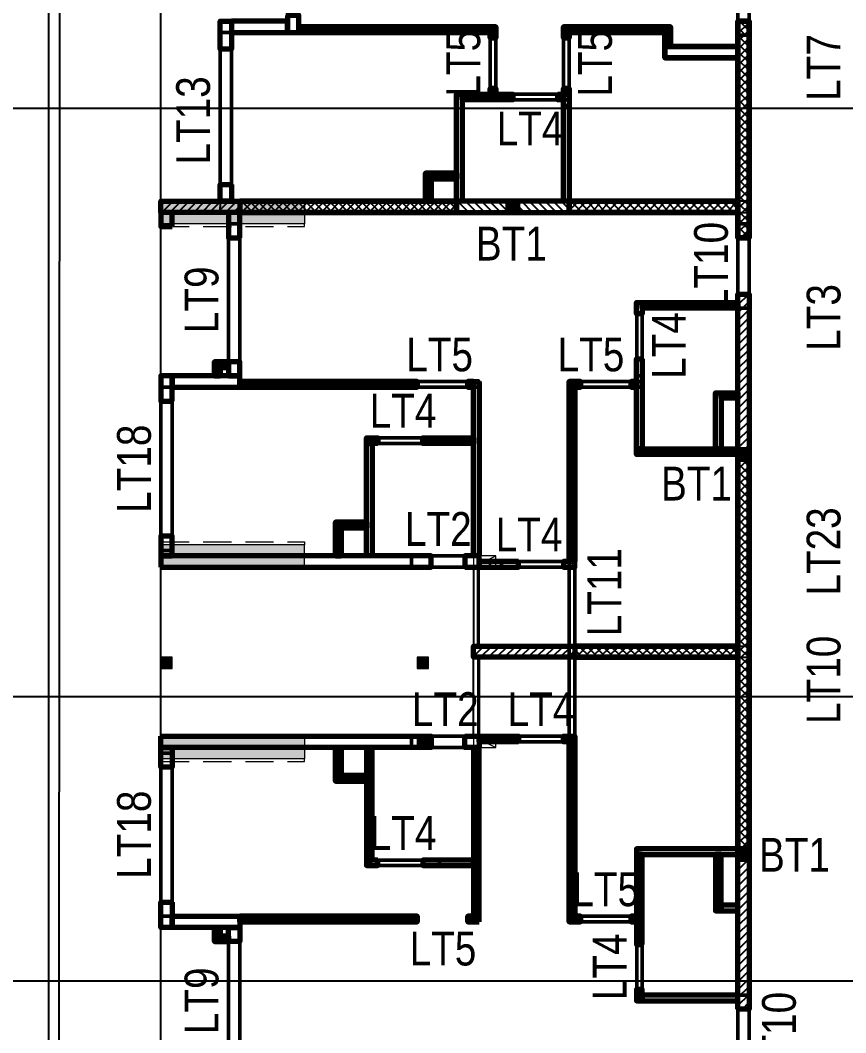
# Model space of a CAD drawing. Header units: millimetres. Extents: x -25197 to 555828, y -17247 to 174153.
# Drawn here: x 390836 to 405500, y 124632 to 142615 of the extents above; entities that cross this region are included whole.
import ezdxf
from ezdxf.enums import TextEntityAlignment as Align

# ---------------------------------------------------------------- set-up
doc = ezdxf.new("R2010")
doc.units = ezdxf.units.MM
doc.header["$LTSCALE"] = 250
doc.linetypes.add('CHG_XX_Cot_Tang 1$0$MB_Luoi truc$0$HTT Hidden 21', pattern=[3, 2, -1])
doc.linetypes.add('CHG_XX_Luoi truc$0$MB_Luoi truc$0$Center101', pattern=[13, 10, -1, 1, -1])
for name, color, linetype, lineweight in [('CHG_XX_Cot_Tang 1$0$NS-Pier', 150, 'Continuous', 9), ('CHG_XX_Cot_Tang 1$0$NS-Pier @ 1 VP1', 150, 'Continuous', 9), ('CHG_XX_Cot_Tang 1$0$NS-Pier @ 1 VP2', 150, 'Continuous', 9), ('CHG_XX_Cot_Tang 1$0$NS-Pier @ 1 VP3', 150, 'Continuous', 9), ('CHG_XX_Cot_Tang 1$0$NS-Pier @ 1 VPModel', 150, 'Continuous', 9), ('CHG_XX_Cot_Tang 1$0$NS-Pier @ 100', 150, 'Continuous', 9), ('CHG_XX_Cot_Tang 1$0$NS-Pier @ 150', 150, 'Continuous', 9), ('CHG_XX_Cot_Tang 1$0$NS-Pier @ 200', 150, 'Continuous', 9), ('CHG_XX_Cot_Tang 1$0$NS-Pier @ 350', 150, 'Continuous', 9), ('CHG_XX_Cot_Tang 1$0$S_Concrete_Cont_2 Normal', 2, 'Continuous', 13), ('CTHEP', 2, 'Continuous', 50), ('MB Can ho 1.5PN$0$Wall Line', 4, 'Continuous', 70), ('mb can ho 2pn_TW A$0$Wall Line', 4, 'Continuous', 70), ('mb_unitmix twa 1-20$0$Wall Line', 4, 'Continuous', 70), ('Net cat Tuong', 4, 'Continuous', 9)]:
    doc.layers.add(name, color=color, linetype=linetype, lineweight=lineweight)
for name, color, linetype in [('CHG_XX_Cot_Tang 1$0$Vach VH3', 3, 'Continuous'), ('CHG_XX_Luoi truc$0$Grid', 34, 'Continuous'), ('CHG_XX_Luoi truc$0$Grid Line', 8, 'CHG_XX_Luoi truc$0$MB_Luoi truc$0$Center101'), ('MB Can ho 1.5PN$0$Brick Wall', 4, 'Continuous'), ('mb can ho 2pn_TW A$0$Brick Wall', 4, 'Continuous'), ('mb_unitmix twa 1-20$0$Wall Hatch', 134, 'Continuous'), ('TEXT', 21, 'Continuous')]:
    doc.layers.add(name, color=color, linetype=linetype)
doc.styles.add('CHG_XX_Luoi truc$0$MB_Luoi truc$0$Grid A-F$0$VNI-HelveCB', font='VHELVCB_0.TTF')
doc.styles.add('TTP-HelCon', font='VHELVCN_0.TTF')
pattern_1 = [(45, (-1196782.71, 16882.05), (-70.710678, 70.710678), [])]

# ---------------------------------------------------------------- blocks, each defined once
blk = doc.blocks.new('*U2170')
at = {"layer": 'CHG_XX_Luoi truc$0$Grid Line'}
blk.add_line((0, 0), (0, 608), dxfattribs=at)
at = {"layer": 'CHG_XX_Luoi truc$0$Grid', "lineweight": -2, "style": 'CHG_XX_Luoi truc$0$MB_Luoi truc$0$Grid A-F$0$VNI-HelveCB'}
for tag, p in [('GRIDSUB', (0, 617)), ('GRID', (0, -9))]:
    blk.add_attdef(tag, text='', height=5, dxfattribs=at).set_placement(p, align=Align.MIDDLE)
blk = doc.blocks.new('*U2171')
at = {"layer": 'CHG_XX_Luoi truc$0$Grid Line'}
blk.add_line((0, 0), (0, 438), dxfattribs=at)
at = {"layer": 'CHG_XX_Luoi truc$0$Grid', "lineweight": -2, "style": 'CHG_XX_Luoi truc$0$MB_Luoi truc$0$Grid A-F$0$VNI-HelveCB'}
for tag, p in [('GRIDSUB', (0, 447)), ('GRID', (0, -9))]:
    blk.add_attdef(tag, text='', height=5, dxfattribs=at).set_placement(p, align=Align.MIDDLE)
blk = doc.blocks.new('CHG_XX_Luoi truc')
at = {"layer": 'CHG_XX_Luoi truc$0$Grid', "xscale": 300, "yscale": 300, "zscale": 300}
blk.add_blockref('*U2170', (0, -12747), dxfattribs=at)
at = {"layer": 'CHG_XX_Luoi truc$0$Grid', "xscale": 300.0000000000013, "yscale": 300.0000000000013, "zscale": 300.0000000000013, "rotation": 90}
for p in [(110703, 141050), (110703, 130600), (110703, 125550)]:
    blk.add_blockref('*U2171', p, dxfattribs=at)
blk = doc.blocks.new('*U2323')
at = {"layer": 'CHG_XX_Cot_Tang 1$0$NS-Pier @ 1 VP1'}
h = blk.add_hatch(color=256, dxfattribs=at)
h.dxf.hatch_style = 1
h.paths.add_polyline_path([(400, 0), (0, 0), (0, -2550), (400, -2550)])
at = {"layer": 'CHG_XX_Cot_Tang 1$0$NS-Pier @ 1 VP2'}
h = blk.add_hatch(color=256, dxfattribs=at)
h.dxf.hatch_style = 1
h.paths.add_polyline_path([(400, 0), (0, 0), (0, -2550), (400, -2550)])
at = {"layer": 'CHG_XX_Cot_Tang 1$0$NS-Pier @ 1 VP3'}
h = blk.add_hatch(color=256, dxfattribs=at)
h.dxf.hatch_style = 1
h.paths.add_polyline_path([(400, 0), (0, 0), (0, -2550), (400, -2550)])
at = {"layer": 'CHG_XX_Cot_Tang 1$0$NS-Pier @ 1 VPModel'}
h = blk.add_hatch(color=256, dxfattribs=at)
h.dxf.hatch_style = 1
h.paths.add_polyline_path([(400, 0), (0, 0), (0, -2550), (400, -2550)])
at = {"layer": 'CHG_XX_Cot_Tang 1$0$NS-Pier @ 100'}
h = blk.add_hatch(color=256, dxfattribs=at)
h.dxf.hatch_style = 1
h.paths.add_polyline_path([(400, 0), (0, 0), (0, -2550), (400, -2550)])
at = {"layer": 'CHG_XX_Cot_Tang 1$0$NS-Pier @ 150'}
h = blk.add_hatch(color=256, dxfattribs=at)
h.dxf.hatch_style = 1
h.paths.add_polyline_path([(400, 0), (0, 0), (0, -2550), (400, -2550)])
at = {"layer": 'CHG_XX_Cot_Tang 1$0$NS-Pier @ 200'}
h = blk.add_hatch(color=256, dxfattribs=at)
h.dxf.hatch_style = 1
h.paths.add_polyline_path([(400, 0), (0, 0), (0, -2550), (400, -2550)])
at = {"layer": 'CHG_XX_Cot_Tang 1$0$NS-Pier @ 350'}
h = blk.add_hatch(color=256, dxfattribs=at)
h.dxf.hatch_style = 1
h.paths.add_polyline_path([(400, 0), (0, 0), (0, -2550), (400, -2550)])
blk = doc.blocks.new('CHG_XX_Cot_Tang 1$0$Block A_C450x2250')
at = {"layer": 'CHG_XX_Cot_Tang 1$0$NS-Pier', "color": 9, "linetype": 'CHG_XX_Cot_Tang 1$0$MB_Luoi truc$0$HTT Hidden 21'}
blk.add_lwpolyline([(0, 0), (-50, 0), (-50, -2550), (0, -2550)], dxfattribs=at)
at = {"layer": 'CHG_XX_Cot_Tang 1$0$NS-Pier'}
blk.add_lwpolyline([(400, -2550), (0, -2550), (0, 0), (400, 0)], close=True, dxfattribs=at)
blk.add_blockref('*U2323', (0, 0), dxfattribs=at)
blk = doc.blocks.new('CHG_XX_Cot_Tang 1$0$cot thong gio')
at = {"layer": 'CHG_XX_Cot_Tang 1$0$S_Concrete_Cont_2 Normal', "color": 3, "ltscale": 0.8}
blk.add_lwpolyline([(-100, -70), (100, -70), (100, 130), (-100, 130)], close=True, dxfattribs=at)
blk.add_solid([(-100, 130), (-100, -70), (100, 130), (100, -70)], dxfattribs=at)
blk = doc.blocks.new('CHG_XX_Cot_Tang 1')
at = {"layer": 'CHG_XX_Cot_Tang 1$0$NS-Pier'}
for p, q in [((5550, 133100), (5950, 132900)), ((5550, 132900), (5950, 133100)), ((5550, 129900), (5950, 129700)), ((5550, 129700), (5950, 129900))]:
    blk.add_line(p, q, dxfattribs=at)
for points in [[(5550, 133100), (5550, 132900), (5950, 132900), (5950, 133100)], [(5550, 129900), (5550, 129700), (5950, 129700), (5950, 129900)]]:
    blk.add_lwpolyline(points, close=True, dxfattribs=at)
at = {"layer": 'CHG_XX_Cot_Tang 1$0$Vach VH3'}
for p, q in [((-2000.3, 150650), (-2000.3, 84050)), ((-1800.3, 150450), (-1838.1, 84250))]:
    blk.add_line(p, q, dxfattribs=at)
at = {"layer": 'CHG_XX_Cot_Tang 1$0$NS-Pier'}
blk.add_blockref('CHG_XX_Luoi truc', (0, 0), dxfattribs=at)
at = {"layer": 'CHG_XX_Cot_Tang 1$0$NS-Pier', "rotation": 90.00000000000001}
for p in [(0, 139000), (0, 129500)]:
    blk.add_blockref('CHG_XX_Cot_Tang 1$0$Block A_C450x2250', p, dxfattribs=at)
at = {"layer": 'CHG_XX_Cot_Tang 1$0$NS-Pier', "xscale": -1, "rotation": 90}
blk.add_blockref('CHG_XX_Cot_Tang 1$0$Block A_C450x2250', (0, 133300), dxfattribs=at)
at = {"layer": 'CHG_XX_Cot_Tang 1$0$S_Concrete_Cont_2 Normal'}
for p in [(100, 131170), (4650, 131170), (4650, 129770)]:
    blk.add_blockref('CHG_XX_Cot_Tang 1$0$cot thong gio', p, dxfattribs=at)
blk = doc.blocks.new('*U1565')
at = {"layer": 'mb can ho 2pn_TW A$0$Wall Line'}
blk.add_lwpolyline([(0, -450), (0, 0), (-200, 0), (-200, -450)], close=True, dxfattribs=at)
blk = doc.blocks.new('*U1564')
at = {"layer": 'mb can ho 2pn_TW A$0$Wall Line'}
blk.add_lwpolyline([(-1200, 0), (0, 0), (0, 200), (-1200, 200)], close=True, dxfattribs=at)
blk = doc.blocks.new('*U1571')
at = {"layer": 'mb can ho 2pn_TW A$0$Wall Line'}
blk.add_lwpolyline([(-3150, 0), (0, 0), (0, 100), (-3150, 100)], close=True, dxfattribs=at)
blk = doc.blocks.new('*U1569')
at = {"layer": 'mb can ho 2pn_TW A$0$Wall Line'}
blk.add_lwpolyline([(-4800, 0), (0, 0), (0, 200), (-4800, 200)], close=True, dxfattribs=at)
blk = doc.blocks.new('*U1572')
at = {"layer": 'mb can ho 2pn_TW A$0$Wall Line'}
blk.add_lwpolyline([(700, 0), (0, 0), (0, -100), (700, -100)], close=True, dxfattribs=at)
blk = doc.blocks.new('*U1531')
at = {"color": 9}
blk.add_lwpolyline([(0, 50), (1400, 50), (1400, -50), (0, -50)], close=True, dxfattribs=at)
blk.add_lwpolyline([(0, 50), (1400, 50), (1400, -30), (0, -30)], close=True)
blk = doc.blocks.new('*U1562')
at = {"layer": 'mb can ho 2pn_TW A$0$Wall Line'}
blk.add_lwpolyline([(100, 0), (0, 0), (0, -100), (100, -100)], close=True, dxfattribs=at)
blk = doc.blocks.new('*U1981')
at = {"layer": 'mb can ho 2pn_TW A$0$Wall Line'}
blk.add_lwpolyline([(0, 3200), (0, 0), (100, 0), (100, 3200)], close=True, dxfattribs=at)
blk = doc.blocks.new('*U1573')
at = {"layer": 'mb can ho 2pn_TW A$0$Wall Line'}
blk.add_lwpolyline([(200, 0), (0, 0), (0, -100), (200, -100)], close=True, dxfattribs=at)
blk = doc.blocks.new('*U1983')
at = {"layer": 'mb can ho 2pn_TW A$0$Wall Line'}
blk.add_lwpolyline([(100, 0), (0, 0), (0, -100), (100, -100)], close=True, dxfattribs=at)
blk = doc.blocks.new('*U1568')
at = {"layer": 'mb can ho 2pn_TW A$0$Wall Line'}
blk.add_lwpolyline([(-250, 0), (0, 0), (0, 200), (-250, 200)], close=True, dxfattribs=at)
blk = doc.blocks.new('*U1570')
at = {"layer": 'mb can ho 2pn_TW A$0$Wall Line'}
blk.add_lwpolyline([(0, -350), (0, 0), (-200, 0), (-200, -350)], close=True, dxfattribs=at)
blk = doc.blocks.new('*U1559')
at = {"layer": 'mb can ho 2pn_TW A$0$Wall Line'}
blk.add_lwpolyline([(0, -250), (0, 0), (-200, 0), (-200, -250)], close=True, dxfattribs=at)
blk = doc.blocks.new('*U1563')
at = {"layer": 'mb can ho 2pn_TW A$0$Wall Line'}
blk.add_lwpolyline([(-1800, 0), (0, 0), (0, 100), (-1800, 100)], close=True, dxfattribs=at)
blk = doc.blocks.new('*U1980')
at = {"layer": 'mb can ho 2pn_TW A$0$Wall Line'}
blk.add_lwpolyline([(0, 1000), (0, 0), (100, 0), (100, 1000)], close=True, dxfattribs=at)
blk = doc.blocks.new('*U1560')
at = {"layer": 'mb can ho 2pn_TW A$0$Wall Line'}
blk.add_lwpolyline([(0, 1600), (0, 0), (100, 0), (100, 1600)], close=True, dxfattribs=at)
blk = doc.blocks.new('*U1561')
at = {"layer": 'mb can ho 2pn_TW A$0$Wall Line'}
blk.add_lwpolyline([(300, 0), (0, 0), (0, -100), (300, -100)], close=True, dxfattribs=at)
blk = doc.blocks.new('*U1567')
at = {"layer": 'mb can ho 2pn_TW A$0$Wall Line'}
blk.add_lwpolyline([(0, 200), (0, 0), (100, 0), (100, 200)], close=True, dxfattribs=at)
blk = doc.blocks.new('*U1566')
at = {"layer": 'mb can ho 2pn_TW A$0$Wall Line'}
blk.add_lwpolyline([(1700, 0), (0, 0), (0, -100), (1700, -100)], close=True, dxfattribs=at)
blk = doc.blocks.new('*U1982')
at = {"layer": 'mb can ho 2pn_TW A$0$Wall Line'}
blk.add_lwpolyline([(0, 3100), (0, 0), (100, 0), (100, 3100)], close=True, dxfattribs=at)
blk = doc.blocks.new('*U1575')
at = {"layer": 'mb can ho 2pn_TW A$0$Wall Line'}
blk.add_lwpolyline([(0, -2000), (0, 0), (-100, 0), (-100, -2000)], close=True, dxfattribs=at)
blk = doc.blocks.new('*U1574')
at = {"layer": 'mb can ho 2pn_TW A$0$Wall Line'}
blk.add_lwpolyline([(900, 0), (0, 0), (0, -100), (900, -100)], close=True, dxfattribs=at)
blk = doc.blocks.new('*U1576')
at = {"layer": 'mb can ho 2pn_TW A$0$Wall Line'}
blk.add_lwpolyline([(-150, 0), (0, 0), (0, 100), (-150, 100)], close=True, dxfattribs=at)
blk = doc.blocks.new('*U1577')
at = {"layer": 'mb can ho 2pn_TW A$0$Wall Line'}
blk.add_lwpolyline([(0, 250), (0, 0), (100, 0), (100, 250)], close=True, dxfattribs=at)
blk = doc.blocks.new('*U1578')
at = {"layer": 'mb can ho 2pn_TW A$0$Wall Line'}
blk.add_lwpolyline([(0, -250), (0, 0), (-100, 0), (-100, -250)], close=True, dxfattribs=at)
blk = doc.blocks.new('*U1579')
at = {"layer": 'mb can ho 2pn_TW A$0$Wall Line'}
blk.add_lwpolyline([(550, 0), (0, 0), (0, -100), (550, -100)], close=True, dxfattribs=at)
blk = doc.blocks.new('*U1580')
at = {"layer": 'mb can ho 2pn_TW A$0$Wall Line'}
blk.add_lwpolyline([(0, -500), (0, 0), (-100, 0), (-100, -500)], close=True, dxfattribs=at)
blk = doc.blocks.new('*U1871')
at = {"layer": 'MB Can ho 1.5PN$0$Wall Line'}
blk.add_lwpolyline([(0, 500), (0, 0), (100, 0), (100, 500)], close=True, dxfattribs=at)
blk = doc.blocks.new('*U1870')
at = {"layer": 'MB Can ho 1.5PN$0$Wall Line'}
blk.add_lwpolyline([(450, 0), (0, 0), (0, -100), (450, -100)], close=True, dxfattribs=at)
blk = doc.blocks.new('*U1868')
at = {"layer": 'MB Can ho 1.5PN$0$Wall Line'}
blk.add_lwpolyline([(0, 2000), (0, 0), (100, 0), (100, 2000)], close=True, dxfattribs=at)
blk = doc.blocks.new('*U1864')
at = {"layer": 'MB Can ho 1.5PN$0$Wall Line'}
blk.add_lwpolyline([(0, 200), (0, 0), (100, 0), (100, 200)], close=True, dxfattribs=at)
blk = doc.blocks.new('*U1865')
at = {"layer": 'MB Can ho 1.5PN$0$Wall Line'}
blk.add_lwpolyline([(0, 1900), (0, 0), (100, 0), (100, 1900)], close=True, dxfattribs=at)
blk = doc.blocks.new('*U1863')
at = {"layer": 'MB Can ho 1.5PN$0$Wall Line'}
blk.add_lwpolyline([(0, 100), (0, 0), (100, 0), (100, 100)], close=True, dxfattribs=at)
blk = doc.blocks.new('*U1869')
at = {"layer": 'MB Can ho 1.5PN$0$Wall Line'}
blk.add_lwpolyline([(0, 300), (0, 0), (200, 0), (200, 300)], close=True, dxfattribs=at)
blk = doc.blocks.new('*U1557')
at = {"layer": 'MB Can ho 1.5PN$0$Wall Line'}
blk.add_lwpolyline([(0, 500), (0, 0), (200, 0), (200, 500)], close=True, dxfattribs=at)
blk = doc.blocks.new('*U1858')
at = {"layer": 'MB Can ho 1.5PN$0$Wall Line'}
blk.add_lwpolyline([(1700, 0), (0, 0), (0, -100), (1700, -100)], close=True, dxfattribs=at)
blk = doc.blocks.new('*U1859')
at = {"layer": 'MB Can ho 1.5PN$0$Wall Line'}
blk.add_lwpolyline([(0, 350), (0, 0), (100, 0), (100, 350)], close=True, dxfattribs=at)
blk = doc.blocks.new('*U1860')
at = {"layer": 'MB Can ho 1.5PN$0$Wall Line'}
blk.add_lwpolyline([(1300, 0), (0, 0), (0, -200), (1300, -200)], close=True, dxfattribs=at)
blk = doc.blocks.new('*U1867')
at = {"layer": 'MB Can ho 1.5PN$0$Wall Line'}
blk.add_lwpolyline([(100, 0), (0, 0), (0, -100), (100, -100)], close=True, dxfattribs=at)
blk = doc.blocks.new('*U1866')
at = {"layer": 'MB Can ho 1.5PN$0$Wall Line'}
blk.add_lwpolyline([(900, 0), (0, 0), (0, -100), (900, -100)], close=True, dxfattribs=at)
blk = doc.blocks.new('*U1857')
at = {"layer": 'MB Can ho 1.5PN$0$Wall Line'}
blk.add_lwpolyline([(3400, 0), (0, 0), (0, -100), (3400, -100)], close=True, dxfattribs=at)
blk = doc.blocks.new('*U1556')
at = {"layer": 'MB Can ho 1.5PN$0$Wall Line'}
blk.add_lwpolyline([(1000, 0), (0, 0), (0, -200), (1000, -200)], close=True, dxfattribs=at)

msp = doc.modelspace()

# ---------------------------------------------------------------- hatches: boundary and pattern name
at = {"layer": 'mb_unitmix twa 1-20$0$Wall Hatch'}
h = msp.add_hatch(dxfattribs=at)
h.set_pattern_fill('LINE10', color=256, scale=100, angle=135, style=0, pattern_type=2)
h.set_pattern_definition([(135, (403636.06, 138900), (-70.7107, -70.7107), [])])
h.paths.add_polyline_path([(403786.05575, 138750.00001), (403786.05575, 142600.00001), (403586.05575, 142600.00001), (403586.05575, 138750.00001)])
h = msp.add_hatch(dxfattribs=at)
h.set_pattern_fill('LINE10', color=256, scale=100, angle=45, style=0, pattern_type=2)
h.set_pattern_definition([(45, (-1197782.71, 16882.05), (-70.710678, 70.710678), [])])
h.paths.add_polyline_path([(403586.05636, 138750.00001), (403586.05636, 142600.00001), (403786.05636, 142600.00001), (403786.05636, 138750.00001)])
h = msp.add_hatch(dxfattribs=at)
h.set_pattern_fill('LINE10', color=256, scale=100, angle=45, style=0, pattern_type=2)
h.set_pattern_definition([(45, (-1199782.71, 16282.05), (-70.710678, 70.710678), [])])
h.paths.add_polyline_path([(398586.05636, 139200.00001), (393336.05636, 139200.00001), (393336.05636, 139400.00001), (398586.05636, 139400.00001)])
h = msp.add_hatch(dxfattribs=at)
h.set_pattern_fill('LINE10', color=256, scale=100, angle=-45, style=0, pattern_type=2)
h.set_pattern_definition([(315, (392886.06, 145100), (70.7107, 70.7107), [])])
h.paths.add_polyline_path([(398586.05636, 139400.00001), (394736.05636, 139400.00001), (394736.05636, 139200.00001), (398586.05636, 139200.00001)])
h = msp.add_hatch(dxfattribs=at)
h.set_pattern_fill('LINE10', color=256, scale=100, angle=-45, style=0, pattern_type=2)
h.set_pattern_definition([(315, (394886.06, 145100), (70.7107, 70.7107), [])])
h.paths.add_polyline_path([(400586.05636, 139400.00001), (398586.05636, 139400.00001), (398586.05636, 139200.00001), (400586.05636, 139200.00001)])
h = msp.add_hatch(dxfattribs=at)
h.set_pattern_fill('LINE10', color=256, scale=100, angle=-45, style=0, pattern_type=2)
h.set_pattern_definition([(315, (397886.06, 145100), (70.7107, 70.7107), [])])
h.paths.add_polyline_path([(403586.05636, 139400.00001), (400586.05636, 139400.00001), (400586.05636, 139200.00001), (403586.05636, 139200.00001)])
h = msp.add_hatch(dxfattribs=at)
h.set_pattern_fill('LINE10', color=256, scale=100, angle=45, style=0, pattern_type=2)
h.set_pattern_definition([(45, (-1199782.71, 14032.05), (-70.710678, 70.710678), [])])
h.paths.add_polyline_path([(403586.05636, 139200.00001), (400586.05636, 139200.00001), (400586.05636, 139400.00001), (403586.05636, 139400.00001)])
h = msp.add_hatch(dxfattribs=at)
h.set_pattern_fill('LINE10', color=256, scale=100, angle=45, style=0, pattern_type=2)
h.set_pattern_definition(pattern_1)
h.paths.add_polyline_path([(403586.05636, 134900.00001), (403586.05636, 137750.00001), (403786.05636, 137750.00001), (403786.05636, 134900.00001)])
h = msp.add_hatch(dxfattribs=at)
h.set_pattern_fill('LINE10', color=256, scale=100, angle=45, style=0, pattern_type=2)
h.set_pattern_definition([(45, (-1200932.71, 16882.05), (-70.710678, 70.710678), [])])
h.paths.add_polyline_path([(403586.05636, 127900.00001), (403586.05636, 134900.00001), (403786.05636, 134900.00001), (403786.05636, 127900.00001)])
h = msp.add_hatch(dxfattribs=at)
h.set_pattern_fill('LINE10', color=256, scale=100, angle=135, style=0, pattern_type=2)
h.set_pattern_definition([(135, (403636.06, 128050), (-70.7107, -70.7107), [])])
h.paths.add_polyline_path([(403786.05636, 127900.00001), (403786.05636, 134900.00001), (403586.05636, 134900.00001), (403586.05636, 127900.00001)])
h = msp.add_hatch(dxfattribs=at)
h.set_pattern_fill('LINE10', color=256, scale=100, angle=45, style=0, pattern_type=2)
h.set_pattern_definition([(45, (-1199782.71, 15732.05), (-70.710678, 70.710678), [])])
h.paths.add_polyline_path([(403586.05636, 131300.00001), (398886.05636, 131300.00001), (398886.05636, 131500.00001), (403586.05636, 131500.00001)])
h = msp.add_hatch(dxfattribs=at)
h.set_pattern_fill('LINE10', color=256, scale=100, angle=-45, style=0, pattern_type=2)
h.set_pattern_definition([(315, (397886.06, 137200), (70.7107, 70.7107), [])])
h.paths.add_polyline_path([(403586.05636, 131500.00001), (400686.05636, 131500.00001), (400686.05636, 131300.00001), (403586.05636, 131300.00001)])
h = msp.add_hatch(dxfattribs=at)
h.set_pattern_fill('LINE10', color=256, scale=100, angle=45, style=0, pattern_type=2)
h.set_pattern_definition(pattern_1)
h.paths.add_polyline_path([(403586.05636, 125050.00001), (403586.05636, 127900.00001), (403786.05636, 127900.00001), (403786.05636, 125050.00001)])

# ---------------------------------------------------------------- linework, layer by layer
at = {"layer": 'CTHEP'}
for points in [[(395586.18184, 144750.00001), (395786.18185, 144750.00001), (395786.18185, 142400.00001), (395586.18184, 142400.00001)], [(403586.18215, 143950.00001), (403786.18185, 143950.00001), (403786.18185, 142350.00001), (403586.18215, 142350.00001)], [(399186.18186, 141200.00001), (399186.18186, 142500.00001), (399286.18186, 142500.00001), (399286.18186, 141200.00001)], [(400486.18185, 141100.00003), (400486.18185, 142500.00001), (400586.18185, 142500.00001), (400586.18185, 141100.00003)], [(394386.18186, 142400.00003), (394586.18186, 142400.00003), (394586.18185, 139400.00001), (394386.18185, 139400.00001)], [(399286.18188, 141300.00001), (400586.18186, 141300.00001), (400586.18186, 141200.00001), (399286.18188, 141200.00001)], [(399486.18185, 139200.00077), (399686.18185, 139200.00077), (399686.18185, 139400.00077), (399486.18185, 139400.00077)], [(394536.18185, 136300.00001), (394736.18185, 136300.00001), (394736.18185, 139000.00001), (394536.18185, 139000.00001)], [(403786.18185, 139000.00001), (403586.18215, 139000.00001), (403586.18215, 137500.00001), (403786.18185, 137500.00001)], [(401786.18185, 136300.00001), (401886.18185, 136300.00001), (401886.18185, 137600.00001), (401786.18185, 137600.00001)], [(397586.18187, 136200.00001), (398986.18185, 136200.00001), (398986.18185, 136100.00001), (397586.18187, 136100.00001)], [(400586.18185, 136200.00001), (401886.18185, 136200.00001), (401886.18185, 136100.00001), (400586.18185, 136100.00001)], [(393536.18185, 136100.00001), (393336.18185, 136100.00001), (393336.18185, 133200.00001), (393536.18185, 133200.00001)], [(396986.18185, 135200.00001), (398286.18183, 135200.00001), (398286.18183, 135100.00001), (396986.18185, 135100.00001)], [(403586.18185, 134799.99896), (403786.18185, 134799.99896), (403786.18185, 134999.99896), (403586.18185, 134999.99896)], [(397786.18183, 133100.00001), (398986.18185, 133100.00001), (398986.18185, 132900.00001), (397786.18183, 132900.00001)], [(400586.18185, 133150.00001), (400686.18185, 133150.00001), (400686.18185, 129650.00001), (400586.18185, 129650.00001)], [(399386.18185, 133000.00001), (400686.18185, 133000.00001), (400686.18185, 132900.00001), (399386.18185, 132900.00001)], [(397786.18184, 129900.00001), (398986.18185, 129900.00001), (398986.18185, 129700.00001), (397786.18184, 129700.00001)], [(399386.18185, 129900.00001), (400686.18185, 129900.00001), (400686.18185, 129800.00001), (399386.18185, 129800.00001)], [(403586.18215, 127700.00001), (403786.18215, 127700.00001), (403786.18215, 127900.00001), (403586.18215, 127900.00001)], [(396986.18185, 127700.00001), (398286.18183, 127700.00001), (398286.18183, 127600.00001), (396986.18185, 127600.00001)], [(400586.18185, 126700.00001), (401886.18183, 126700.00001), (401886.18183, 126600.00001), (400586.18185, 126600.00001)], [(394536.18185, 126500.00001), (394736.18185, 126500.00001), (394736.18185, 123800.00001), (394536.18185, 123800.00001)], [(401786.18185, 126450.00001), (401886.18185, 126450.00001), (401886.18185, 125200.00001), (401786.18185, 125200.00001)], [(403786.18215, 123800.00001), (403586.18245, 123800.00001), (403586.18215, 125300.00001), (403786.18185, 125300.00001)]]:
    msp.add_lwpolyline(points, close=True, dxfattribs=at)
at = {"layer": 'CTHEP', "elevation": 0.02472}
msp.add_lwpolyline([(393336.18185, 129600.00001), (393536.18185, 129600.00001), (393536.18185, 126700.00001), (393336.18185, 126700.00001)], close=True, dxfattribs=at)
at = {"layer": 'CTHEP'}
for points in [[(399486.18185, 139400.00077), (399686.18185, 139400.00077), (399486.18185, 139200.00077), (399686.18185, 139200.00077)], [(403586.18185, 134999.99896), (403786.18185, 134999.99896), (403586.18185, 134799.99896), (403786.18185, 134799.99896)], [(403586.18215, 127900.00001), (403786.18215, 127900.00001), (403586.18215, 127700.00001), (403786.18215, 127700.00001)]]:
    msp.add_solid(points, dxfattribs=at)
at = {"layer": 'MB Can ho 1.5PN$0$Brick Wall'}
for p, q in [((403586.05605, 139400.00326), (403586.05605, 142600.00001)), ((403586.05605, 142600.00001), (403686.05605, 142600.00001)), ((403786.05605, 142600.00001), (403686.05605, 142600.00001)), ((403786.05605, 139200.00333), (403786.05605, 142600.00001)), ((394386.05605, 139400.00001), (403586.05605, 139400.00326)), ((394386.05605, 139400.00001), (394386.05609, 139300.00001)), ((394386.05612, 139200.00001), (394386.05609, 139300.00001)), ((394386.05612, 139200.00001), (403786.05605, 139200.00333))]:
    msp.add_line(p, q, dxfattribs=at)
at = {"layer": 'mb can ho 2pn_TW A$0$Brick Wall'}
for p, q in [((403786.05606, 139400.00001), (393336.05606, 139400.00001)), ((393336.05606, 139400.00001), (393336.05606, 139300.00001)), ((403786.05606, 138750.00001), (403786.05606, 139400.00001)), ((393336.05606, 139200.00001), (393336.05606, 139300.00001)), ((403586.05606, 139200.00001), (393336.05606, 139200.00001)), ((403586.05606, 138750.00001), (403586.05606, 139200.00001)), ((403586.05606, 138750.00001), (403686.05606, 138750.00001)), ((403786.05606, 138750.00001), (403686.05606, 138750.00001)), ((403586.05606, 131500.00001), (403586.05606, 137750.00001)), ((403586.05606, 137750.00001), (403686.05606, 137750.00001)), ((403786.05606, 137750.00001), (403686.05606, 137750.00001)), ((403786.05606, 131300.00001), (403786.05606, 137750.00001)), ((398886.05606, 131500.00001), (398886.05606, 131400.00001)), ((398886.05606, 131500.00001), (403586.05606, 131500.00001)), ((398886.05606, 131500.00001), (398886.05606, 131400.00001)), ((398886.05606, 131500.00001), (403786.05606, 131500.00001)), ((403786.05606, 131500.00001), (403786.05606, 125050.00001)), ((398886.05606, 131300.00001), (398886.05606, 131400.00001)), ((398886.05606, 131300.00001), (398886.05606, 131400.00001)), ((398886.05606, 131300.00001), (403786.05606, 131300.00001)), ((398886.05606, 131300.00001), (403586.05606, 131300.00001)), ((403586.05606, 131300.00001), (403586.05606, 125050.00001)), ((403586.05606, 125050.00001), (403686.05606, 125050.00001)), ((403786.05606, 125050.00001), (403686.05606, 125050.00001))]:
    msp.add_line(p, q, dxfattribs=at)
at = {"layer": 'mb_unitmix twa 1-20$0$Wall Line'}
for points in [[(403786.05575, 138750.00001), (403786.05575, 142600.00001), (403586.05575, 142600.00001), (403586.05575, 138750.00001)], [(403586.05636, 138750.00001), (403586.05636, 142600.00001), (403786.05636, 142600.00001), (403786.05636, 138750.00001)], [(398586.05636, 139200.00001), (393336.05636, 139200.00001), (393336.05636, 139400.00001), (398586.05636, 139400.00001)], [(398586.05636, 139400.00001), (394736.05636, 139400.00001), (394736.05636, 139200.00001), (398586.05636, 139200.00001)], [(400586.05636, 139400.00001), (398586.05636, 139400.00001), (398586.05636, 139200.00001), (400586.05636, 139200.00001)], [(403586.05636, 139400.00001), (400586.05636, 139400.00001), (400586.05636, 139200.00001), (403586.05636, 139200.00001)], [(403586.05636, 139200.00001), (400586.05636, 139200.00001), (400586.05636, 139400.00001), (403586.05636, 139400.00001)], [(403586.05636, 134900.00001), (403586.05636, 137750.00001), (403786.05636, 137750.00001), (403786.05636, 134900.00001)], [(403586.05636, 127900.00001), (403586.05636, 134900.00001), (403786.05636, 134900.00001), (403786.05636, 127900.00001)], [(403786.05636, 127900.00001), (403786.05636, 134900.00001), (403586.05636, 134900.00001), (403586.05636, 127900.00001)], [(403586.05636, 131300.00001), (398886.05636, 131300.00001), (398886.05636, 131500.00001), (403586.05636, 131500.00001)], [(403586.05636, 131500.00001), (400686.05636, 131500.00001), (400686.05636, 131300.00001), (403586.05636, 131300.00001)], [(403586.05636, 125050.00001), (403586.05636, 127900.00001), (403786.05636, 127900.00001), (403786.05636, 125050.00001)]]:
    msp.add_lwpolyline(points, close=True, dxfattribs=at)

# ---------------------------------------------------------------- block references
at = {"layer": 'MB Can ho 1.5PN$0$Brick Wall'}
for name, p in [('*U1869', (395586.05604, 142399.99998)), ('*U1864', (399186.05606, 142300.00001)), ('*U1864', (400486.05606, 142300.00001)), ('*U1859', (402286.05606, 142150.00001)), ('*U1863', (399186.05606, 141300.00001)), ('*U1863', (400486.05606, 141299.99784)), ('*U1871', (398036.05606, 139400.00001))]:
    msp.add_blockref(name, p, dxfattribs=at)
at = {"layer": 'MB Can ho 1.5PN$0$Brick Wall', "xscale": -1}
for name, p in [('*U1557', (394586.05605, 142100.00001)), ('*U1857', (399186.05605, 142500.00001)), ('*U1864', (399286.05605, 142300.00001)), ('*U1864', (400586.05605, 142300.00001)), ('*U1858', (402286.05605, 142500.00001)), ('*U1859', (402386.05605, 142150.00001)), ('*U1860', (403586.05605, 142150.00001)), ('*U1863', (399286.05605, 141300.00001)), ('*U1868', (400586.05605, 139400.00001)), ('*U1865', (398686.05605, 139400.00001)), ('*U1866', (399586.05605, 141300.00001)), ('*U1867', (400486.05605, 141300.00001)), ('*U1871', (398136.05605, 139400.00001)), ('*U1870', (398586.05605, 139900.00001)), ('*U1869', (394586.05605, 139400.00001))]:
    msp.add_blockref(name, p, dxfattribs=at)
at = {"layer": 'MB Can ho 1.5PN$0$Brick Wall', "rotation": 180}
for name, p in [('*U1556', (395586.05606, 142400.00003)), ('*U1857', (399186.05605, 142400.00001)), ('*U1858', (402286.05605, 142400.00001)), ('*U1860', (403586.05605, 141950.00001)), ('*U1870', (398586.05605, 139800.00001))]:
    msp.add_blockref(name, p, dxfattribs=at)
at = {"layer": 'mb can ho 2pn_TW A$0$Brick Wall'}
for name, p in [('*U1559', (393536.05606, 139200.00001)), ('*U1565', (394736.05606, 139200.00001)), ('*U1577', (394286.05606, 136300.00001)), ('*U1576', (394536.05606, 136450.00001)), ('*U1559', (394736.05606, 136550.00001)), ('*U1565', (393536.05606, 136300.00001)), ('*U1564', (394736.05606, 136100.00001)), ('*U1571', (397886.05606, 136100.00001)), ('*U1983', (398786.05606, 136200.00001)), ('*U1981', (400586.05606, 133000.00001)), ('*U1562', (400686.05606, 136200.00001)), ('*U1562', (401686.05606, 136200.00001)), ('*U1570', (393536.05606, 133450.00001)), ('*U1569', (398136.05606, 132900.00001)), ('*U1568', (398986.05606, 132900.00001)), ('*U1572', (398986.05606, 133000.00001)), ('*U1573', (400486.05606, 133000.00001)), ('*U1563', (403586.05606, 127800.00001)), ('*U1573', (396986.05606, 127700.00001)), ('*U1574', (397986.05606, 127700.00001)), ('*U1561', (403286.05606, 126900.00001)), ('*U1571', (397886.05606, 126600.00001)), ('*U1562', (398786.05606, 126700.00001)), ('*U1562', (400686.05606, 126700.00001)), ('*U1562', (401686.05606, 126700.00001)), ('*U1578', (394386.05606, 126500.00001)), ('*U1576', (394536.05606, 126250.00001)), ('*U1566', (401886.05606, 125300.00001))]:
    msp.add_blockref(name, p, dxfattribs=at)
at = {"layer": 'mb can ho 2pn_TW A$0$Brick Wall', "xscale": -1}
for name, p, rotation in [('*U1567', (401886.05606, 137400.00001), 359.9999999999999), ('*U1566', (401886.05606, 137500.00001), 180), ('*U1578', (394386.05606, 136300.00001), 180), ('*U1576', (394536.05606, 136550.00001), 180), ('*U1560', (401886.05606, 135000.00001), 359.9999999999999), ('*U1571', (397886.05606, 136200.00001), 180), ('*U1562', (398786.05606, 136100.00001), 180), ('*U1982', (398986.05606, 133100.00001), 359.9999999999999), ('*U1981', (400686.05606, 133000.00001), 359.9999999999999), ('*U1562', (400686.05606, 136100.00001), 180), ('*U1562', (401686.05606, 136100.00001), 180), ('*U1980', (403286.05606, 135000.00001), 359.9999999999999), ('*U1561', (403286.05606, 135900.00001), 180), ('*U1573', (396986.05606, 135100.00001), 180), ('*U1575', (396986.05606, 135100.00001), 359.9999999999999), ('*U1574', (397986.05606, 135100.00001), 180), ('*U1563', (403586.05606, 135000.00001), 180), ('*U1531', (398936.05606, 132900.00001), 90), ('*U1569', (398136.05606, 129900.00001), 180), ('*U1568', (398986.05606, 129900.00001), 180), ('*U1572', (398986.05606, 129800.00001), 180), ('*U1573', (400486.05606, 129800.00001), 180), ('*U1570', (393536.05606, 129350.00001), 180), ('*U1981', (400586.05606, 129800.00001), 180), ('*U1565', (393536.05606, 126500.00001), 180), ('*U1564', (394736.05606, 126700.00001), 180), ('*U1571', (397886.05606, 126700.00001), 180), ('*U1983', (398786.05606, 126600.00001), 180), ('*U1562', (400686.05606, 126600.00001), 180), ('*U1562', (401686.05606, 126600.00001), 180), ('*U1577', (394286.05606, 126500.00001), 180), ('*U1559', (394736.05606, 126250.00001), 180), ('*U1576', (394536.05606, 126350.00001), 180)]:
    msp.add_blockref(name, p, dxfattribs=dict(at, rotation=rotation))
at = {"layer": 'mb can ho 2pn_TW A$0$Brick Wall'}
for name, p, rotation in [('*U1531', (398936.05606, 129900.00001), 90.00000000000001), ('*U1575', (396986.05606, 127700.00001), 180), ('*U1982', (398986.05606, 129700.00001), 180), ('*U1981', (400686.05606, 129800.00001), 180), ('*U1560', (401886.05606, 127800.00001), 180), ('*U1980', (403286.05606, 127800.00001), 180), ('*U1567', (401886.05606, 125400.00001), 180)]:
    msp.add_blockref(name, p, dxfattribs=dict(at, rotation=rotation))
at = {"layer": 'mb can ho 2pn_TW A$0$Wall Line', "xscale": -1}
for name, p, rotation in [('*U1579', (396986.05606, 133700.00001), 359.9999999999999), ('*U1580', (396436.05606, 133600.00001), 359.9999999999999), ('*U1580', (396536.05606, 129200.00001), 180)]:
    msp.add_blockref(name, p, dxfattribs=dict(at, rotation=rotation))
at = {"layer": 'mb can ho 2pn_TW A$0$Wall Line', "rotation": 180}
for name, p in [('*U1579', (396986.05606, 133600.00001)), ('*U1580', (396436.05606, 129200.00001)), ('*U1579', (396986.05606, 129100.00001))]:
    msp.add_blockref(name, p, dxfattribs=at)
at = {"layer": 'mb can ho 2pn_TW A$0$Wall Line'}
msp.add_blockref('*U1580', (396536.05606, 133600.00001), dxfattribs=at)
at = {"layer": 'mb can ho 2pn_TW A$0$Wall Line', "xscale": -1}
msp.add_blockref('*U1579', (396986.05606, 129200.00001), dxfattribs=at)
at = {"layer": 'Net cat Tuong'}
for name in ['CHG_XX_Luoi truc', 'CHG_XX_Cot_Tang 1', 'CHG_XX_Cot_Tang 1']:
    msp.add_blockref(name, (393336.05606, 0), dxfattribs=at)

# ---------------------------------------------------------------- texts
at = {"layer": 'TEXT', "style": 'TTP-HelCon'}
for s, p in [('LT5', (399186.18186, 141849.99999)), ('LT5', (401526.5536, 141849.99999)), ('LT7', (405586.18185, 141774.21124)), ('LT13', (394386.18185, 140835.56605)), ('LT10', (403586.18215, 138250.00001)), ('LT9', (394536.18185, 137650.00001)), ('LT3', (405586.18187, 137336.64798)), ('LT4', (402835.62484, 136837.7575)), ('LT18', (393336.18185, 134650.00001)), ('LT23', (405586.18185, 133180.2915)), ('LT11', (401692.24132, 132456.31385)), ('LT10', (405586.18185, 130900.00001)), ('LT18', (393336.18185, 128150.00001, -0.02472)), ('LT4', (401786.18185, 125802.58936)), ('LT9', (394536.18185, 125200.00001)), ('LT10', (404793.65409, 124575.00001))]:
    msp.add_text(s, height=600, rotation=90, dxfattribs=at).set_placement(p, align=Align.BOTTOM_CENTER)
for s, p in [('LT4', (399892.33332, 140212.25877)), ('BT1', (399559.09849, 138167.57623)), ('LT5', (398286.18185, 136200.00001)), ('LT5', (400974.6301, 136200.00001)), ('LT4', (397636.18184, 135200.00001)), ('BT1', (402849.5076, 133905.11617)), ('LT2', (398261.96495, 133100.00001)), ('LT4', (399873.90747, 133000.00001)), ('LT2', (398386.18185, 129900.00001)), ('LT4', (400086.18185, 129900.00001)), ('LT4', (397636.18184, 127700.00001)), ('BT1', (404589.44403, 127311.92779)), ('LT5', (401236.18184, 126700.00001)), ('LT5', (398345.63711, 125646.99516))]:
    msp.add_text(s, height=600, dxfattribs=at).set_placement(p, align=Align.BOTTOM_CENTER)

doc.saveas('drawing.dxf')
